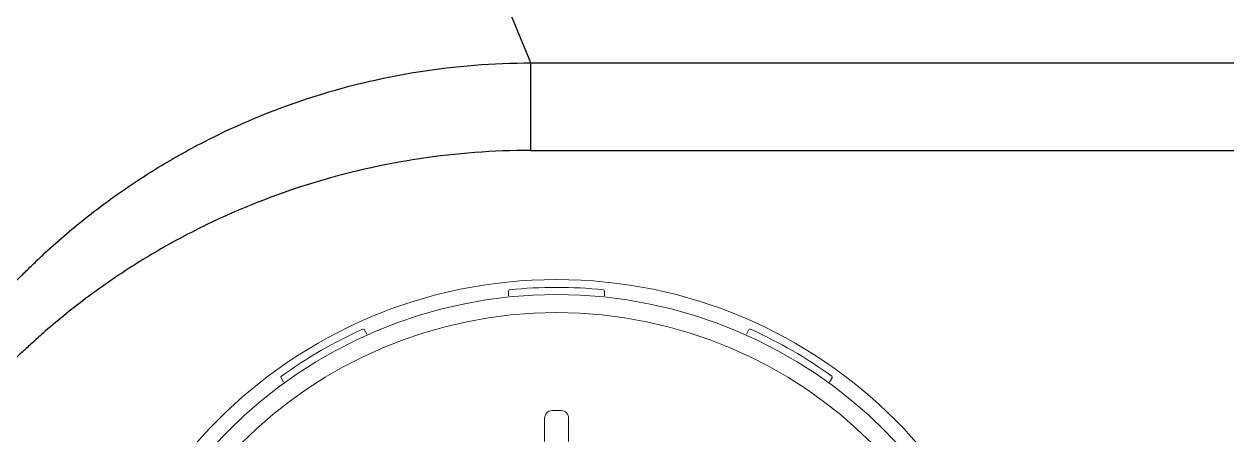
# Model space of a CAD drawing. Header units: inches. Extents: x 0 to 84, y -22 to 124.
# Drawn here: x 34.37 to 39.38, y 7.87 to 9.58 of the extents above; entities that cross this region are included whole.
import ezdxf

# ---------------------------------------------------------------- set-up
doc = ezdxf.new("R2010")
doc.units = ezdxf.units.IN
doc.header["$MEASUREMENT"] = 0
doc.layers.add('1', color=4, linetype='Continuous')

# ---------------------------------------------------------------- blocks, each defined once
blk = doc.blocks.new('FROG')
at = {"layer": '1', "color": 3, "lineweight": 5}
for p, q in [((-0.2, 1.9266), (-0.2, 1.9478)), ((0.2, 1.9478), (0.2, 1.9266)), ((-0.8007, 1.7868), (-0.7901, 1.7685)), ((0.7901, 1.7685), (0.8007, 1.7868)), ((-1.1365, 1.5685), (-1.1471, 1.5868)), ((1.1471, 1.5868), (1.1365, 1.5685)), ((-0.05, 1.3213), (-0.05, 1.4178)), ((0.02, 1.4501), (-0.02, 1.4501)), ((0.05, 1.4178), (0.05, 1.3213))]:
    blk.add_line(p, q, dxfattribs=at)
at = {"layer": '1', "linetype": 'Continuous', "lineweight": 15}
for radius in [1.995, 1.9325, 1.8575]:
    blk.add_circle((0, 0), radius, dxfattribs=at)
at = {"layer": '1', "color": 3, "lineweight": 5}
for centre, radius, start, end in [((0, 0), 1.9625, 84.2829, 95.7171), ((-0.195, 1.9478), 0.005, 95.7171, 180), ((0.195, 1.9478), 0.005, 0, 84.2829), ((0, 0), 1.9625, 114.2829, 125.7171), ((-0.805, 1.7843), 0.005, 30, 114.2829), ((0.805, 1.7843), 0.005, 65.7171, 150), ((0, 0), 1.9625, 54.2829, 65.7171), ((-1.1428, 1.5893), 0.005, 125.7171, 210), ((1.1428, 1.5893), 0.005, 330, 54.2829)]:
    blk.add_arc(centre, radius, start, end, dxfattribs=at)
for centre, start_param, end_param in [((-0.02, 1.4178), 0, 1.570796), ((0.02, 1.4178), 4.712389, 6.283185)]:
    blk.add_ellipse(centre, major_axis=(0, 0.0324), ratio=0.926878, start_param=start_param, end_param=end_param, dxfattribs=at)
blk = doc.blocks.new('spa frog')
at = {"layer": '1'}
blk.add_blockref('FROG', (0, 0), dxfattribs=at)
blk = doc.blocks.new('2020 RELAY')
at = {"layer": '1', "color": 3, "linetype": 'Continuous', "lineweight": 25}
for p, q in [((36.4802, 8.9159), (36.1145, 9.7989)), ((36.4802, 8.9159), (70.8052, 8.9159)), ((36.4802, 8.552), (36.4802, 8.9159)), ((36.4802, 8.552), (48.8792, 8.552))]:
    blk.add_line(p, q, dxfattribs=at)
for points, knots in [([(34.3705, 8.0421), (34.3751, 8.0467), (34.3868, 8.0582), (34.4125, 8.0834), (34.4623, 8.1306), (34.5646, 8.2222), (34.7184, 8.3441), (34.9138, 8.4754), (35.1874, 8.6295), (35.5506, 8.7806), (36.0096, 8.8912), (36.3233, 8.9159), (36.4802, 8.9159)], [0, 0, 0, 0, 0.0026173, 0.0065236, 0.0143361, 0.0299611, 0.0612111, 0.0924611, 0.1237111, 0.1862111, 0.2487111, 0.3112111, 0.3112111, 0.3112111, 0.3112111]), ([(36.4802, 8.552), (36.3249, 8.552), (36.0144, 8.5287), (35.5595, 8.4247), (35.1986, 8.2825), (34.9258, 8.1375), (34.7304, 8.0139), (34.5761, 7.8992), (34.4732, 7.8131), (34.4229, 7.7686), (34.3947, 7.7428), (34.3771, 7.7265), (34.3141, 7.6678), (34.2021, 7.5635), (33.8695, 7.2536), (33.3653, 6.7839), (32.8611, 6.3142), (32.5285, 6.0043), (32.4165, 5.8999), (32.3534, 5.8412), (32.3359, 5.8249), (32.3076, 5.7992), (32.2573, 5.7548), (32.1542, 5.6688), (31.9998, 5.5542), (31.8043, 5.4308), (31.5313, 5.2862), (31.1702, 5.1444), (30.7153, 5.0406), (30.4048, 5.0174), (30.2495, 5.0174)], [0, 0, 0, 0, 0.0625, 0.125, 0.1875, 0.21875, 0.25, 0.28125, 0.296875, 0.304688, 0.308594, 0.3125, 0.314453, 0.34375, 0.375, 0.5, 0.625, 0.65625, 0.685547, 0.6875, 0.691406, 0.695312, 0.703125, 0.71875, 0.75, 0.78125, 0.8125, 0.875, 0.9375, 1, 1, 1, 1]), ([(32.3624, 6.034), (32.3639, 6.0355), (32.3689, 6.0405), (32.4259, 6.0975), (32.5369, 6.2084), (32.8661, 6.5378), (33.3653, 7.0369), (33.8645, 7.5361), (34.1938, 7.8654), (34.3047, 7.9763), (34.3624, 8.034), (34.3682, 8.0398), (34.3705, 8.0421)], [0.3112111, 0.3112111, 0.3112111, 0.3112111, 0.312076, 0.3140291, 0.343326, 0.374576, 0.499576, 0.624576, 0.655826, 0.6851229, 0.687076, 0.6883649, 0.6883649, 0.6883649, 0.6883649])]:
    blk.add_open_spline(points, degree=3, knots=knots, dxfattribs=at)
at = {"layer": '1'}
blk.add_blockref('spa frog', (36.5874, 6.0202), dxfattribs=at)

msp = doc.modelspace()

# ---------------------------------------------------------------- block references
msp.add_blockref('2020 RELAY', (0, 0.5))

doc.saveas('drawing.dxf')
